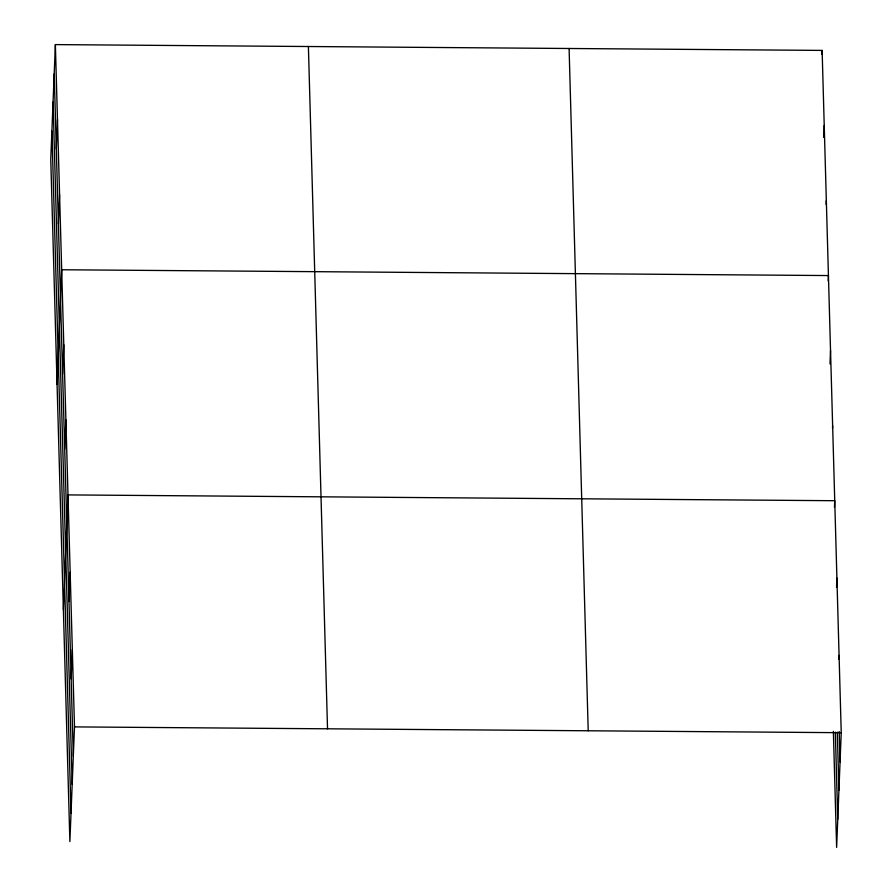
<?xml version="1.0" encoding="UTF-8"?>
<svg xmlns="http://www.w3.org/2000/svg" width="892" height="892" viewBox="0 0 892 892"><rect width="100%" height="100%" fill="white"/><g stroke="black" fill="none" stroke-linecap="round" stroke-linejoin="round"><path stroke-width="1.34" d="M55.371 44.6L50.766 159.311L69.877 841.591L74.493 726.891L55.371 44.6L822.123 50.409L841.234 732.689L836.629 847.4L833.373 731.407M56.296 148.897L57.478 119.651M58.404 223.948L59.574 194.701M57.077 384.463L61.682 269.752L828.423 275.561L828.211 280.88M62.607 374.049L63.789 344.803M64.715 449.1L65.885 419.853M63.388 609.615L67.993 494.904L834.734 500.713L834.466 507.358M68.985 601.487L70.156 572.24M71.148 678.812L72.319 649.566M821.956 54.39L822.123 50.409M823.74 137.424L824.219 125.46M826.159 204.502L826.327 200.51M829.995 363.903L830.53 350.612M832.526 428.327L832.626 425.662M836.529 587.349L836.897 578.038M838.904 659.355L839.071 655.364M74.493 726.891L841.234 732.689M839.205 731.563L840.063 761.935M837.298 732.142L838.926 790.145M835.325 732.209L837.755 819.202M569.096 48.491L588.207 730.782M308.398 46.518L327.52 728.809M54.2 73.846L73.311 756.137M53.063 102.045L72.185 784.336M51.903 131.102L71.014 813.393"/></g></svg>
